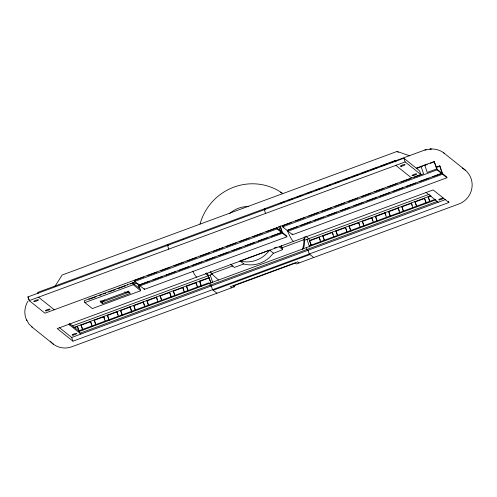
<?xml version="1.0" encoding="UTF-8"?>
<svg xmlns="http://www.w3.org/2000/svg" width="497" height="497" viewBox="0 0 497 497"><rect width="100%" height="100%" fill="white"/><g stroke="black" fill="none" stroke-linecap="round" stroke-linejoin="round"><path stroke-width="0.75" d="M304.189 237.504L303.636 244.462L302.549 249.612M304.878 236.653L304.313 245.002L303.543 248.68M280.221 225.843L282.489 233.255L286.912 236.796L144.441 289.353L140.024 285.812L139.7 284.887L149.193 281.383M27.987 301.114C24.415 306.823 23.645 314.551 26.888 320.565L26.329 319.409M55.024 286.247L62.15 275.003L397.115 151.43L409.733 155.828M104.364 299.964L102.954 301.25L101.077 301.176M128.555 291.037C127.915 292.453 125.915 292.944 124.735 291.907M281.37 245.661L282.731 249.606L273.101 253.451A27.956 27.279 -51.3 0 1 244.157 264.131L239.97 261.006L268.902 250.333M396.134 161.575L394.941 160.624L37.648 292.435L38.07 293.671M279.575 203.59L284.651 201.714M287.558 200.645L292.634 198.769M296.989 197.166L302.07 195.29M306.425 193.687L311.507 191.811M315.862 190.202L320.944 188.332M325.293 186.723L330.375 184.847M334.729 183.244L339.811 181.368M344.166 179.765L349.248 177.889M352.149 176.82L358.679 174.41M361.586 173.335L368.115 170.925M371.017 169.856L377.552 167.446M380.453 166.377L386.983 163.967M389.89 162.892L424.724 150.044L431.29 149.025L429.998 149.069M27.962 296.902L403.862 158.232L419.586 170.813L420.86 174.528L44.96 313.197L29.236 300.61L27.962 296.902L29.578 300.884M29.236 300.61L405.142 161.941L420.86 174.528M416.262 168.135L434.185 161.525L437.08 169.216M416.958 168.278L421.897 166.452M423.779 165.756L427.364 164.439M430.228 163.383L434.521 161.792M436.236 167.129L439.628 165.88L439.963 166.153L442.523 173.571M437.099 167.209L439.963 166.153M281.47 232.441L277.046 228.9L277.102 228.229L281.184 231.496L281.47 232.441L138.998 284.998L134.581 281.457L134.258 280.532L143.751 277.028M147.435 275.667L156.928 272.17M160.612 270.809L170.104 267.305M173.788 265.951L183.281 262.447M186.965 261.087L196.452 257.589M200.142 256.228L209.628 252.725M213.319 251.364L222.805 247.866M226.495 246.506L235.982 243.002M239.666 241.641L249.159 238.144M252.843 236.783L262.335 233.279M266.019 231.925L275.512 228.421M424.693 165.023L427.246 172.447L436.739 168.943L441.162 172.484L441.479 173.41L287.049 230.378L282.631 226.843L282.308 225.911L291.801 222.414M295.485 221.053L304.978 217.549M308.662 216.189L318.155 212.691M321.839 211.331L331.331 207.827M335.015 206.472L344.508 202.969M348.192 201.608L357.685 198.11M361.369 196.75L370.855 193.246M374.545 191.885L384.032 188.388M387.722 187.027L397.209 183.523M400.893 182.163L410.385 178.665M414.069 177.305L423.562 173.801L421.009 166.383L422.599 166.191M134.581 281.457L277.046 228.9L276.568 227.508M282.631 226.843L437.056 169.868L441.479 173.41M135.091 281.954L84.217 300.728L84.857 302.586L92.336 308.575L140.719 290.726L138.508 284.303M89.839 299.045L96.12 296.728M99.493 295.485L101.239 294.839L100.897 294.566M105.737 293.18L103.569 293.982L103.227 293.708M108.632 292.112L115.142 289.708M118.037 288.639L123.107 286.775L122.765 286.502M123.685 286.558L125.43 285.912L125.089 285.645M130.549 284.023L134.041 282.737M133.873 284.091L136.762 283.029M84.857 302.586L133.239 284.738L140.719 290.726M152.877 280.028L162.37 276.525M166.054 275.164L175.547 271.666M179.231 270.306L188.723 266.802M192.407 265.441L201.894 261.944M205.584 260.583L215.071 257.079M218.761 255.725L228.247 252.221M231.937 250.861L241.424 247.363M245.108 246.003L254.601 242.499M258.285 241.138L267.777 237.641M271.461 236.28L280.954 232.776L278.86 226.707M432.688 176.802L442.181 173.298L446.604 176.839L446.921 177.764L292.491 234.739L288.074 231.198L287.751 230.273L297.243 226.769M300.927 225.408L310.42 221.91M314.104 220.55L323.597 217.046M327.281 215.686L336.773 212.188M340.457 210.827L349.95 207.324M353.634 205.963L363.127 202.465M366.811 201.105L376.297 197.601M379.988 196.247L389.474 192.743M393.164 191.382L402.651 187.885M406.335 186.524L415.827 183.02M419.511 181.66L429.004 178.162M140.024 285.812L282.489 233.255L280.097 226.303M288.074 231.198L442.498 174.23L446.921 177.764M100.655 300.834L102.183 302.058L129.382 292.025M274.319 247.935L276.481 247.133M232.994 265.858L211.629 273.741L210.169 271.927M72.506 325.864L212.306 274.288L210.368 271.865M429.445 194.184L304.854 240.15L304.17 239.604L282.091 247.748L280.345 246.35M243.71 264L234.348 267.454L230.266 264.187M73.823 327.467L208.976 277.606L210.989 282.75M430.762 195.787L309.463 240.536L311.24 244.984M74.165 327.74L77.551 326.492L78.271 328.573M82.527 329.579L80.899 324.858L81.241 325.131L90.727 321.627L91.69 324.411M95.704 324.715L94.076 319.993L94.418 320.267L103.904 316.769L104.625 318.857M109.11 320.534L107.253 315.135L107.588 315.409L117.081 311.905L116.739 311.631L118.367 316.353M122.287 315.67L120.429 310.277L120.765 310.544L130.257 307.047L131.935 311.917M135.227 310.134L133.606 305.413L133.941 305.686L143.434 302.182L144.391 304.965M148.404 305.276L146.777 300.555L147.118 300.828L156.611 297.324L157.332 299.411M161.581 300.412L159.953 295.69L160.295 295.963L169.788 292.466L169.446 292.193L171.074 296.914M174.758 295.553L173.13 290.832L173.472 291.105L182.964 287.601L183.921 290.385M187.934 290.695L186.307 285.968L186.648 286.241L196.141 282.743L197.098 285.526M201.111 285.831L199.483 281.109L199.825 281.383L209.318 277.879M309.805 240.809L319.291 237.311L318.956 237.038L320.577 241.759M324.268 240.399L322.64 235.677L322.982 235.951L332.468 232.447L333.189 234.534M337.444 235.535L335.817 230.813L336.158 231.086L345.645 227.589L346.602 230.372M350.615 230.676L348.993 225.955L349.335 226.228L358.822 222.724L359.542 224.812M363.792 225.818L362.17 221.097L362.506 221.364L371.998 217.866L371.657 217.593L373.284 222.314M376.968 220.954L375.347 216.232L375.682 216.506L385.175 213.002L385.896 215.089M390.381 216.767L388.517 211.374L388.859 211.647L398.352 208.144L398.01 207.87L399.868 213.269M403.322 211.231L401.694 206.51L402.036 206.783L411.528 203.285L412.243 205.367M416.498 206.373L414.871 201.652L415.212 201.925L424.705 198.421L424.363 198.148L425.991 202.869M429.675 201.515L428.047 196.787L428.389 197.06L431.098 196.06M78.277 331.008L208.808 282.849L209.896 283.719M435.341 199.278L309.296 245.779L309.724 247.015M435.888 199.825L79.321 331.369L69.81 323.752M437.254 201.415L79.961 333.226L78.514 329.269M59.485 327.709L71.68 337.475L445.436 199.589M448.859 202.509L433.135 189.922L57.236 328.598L72.953 341.184L448.859 202.509L448.431 201.273M213.201 290.242L309.973 254.539M462.253 168.048A19.967 19.482 -51.3 0 1 472.063 186.841A19.967 19.482 -51.3 0 1 458.861 203.987L296.224 263.988L295.206 263.168L233.41 285.968L234.435 286.781L71.792 346.782A19.967 19.482 -51.3 0 1 50.657 341.675M424.873 150.019L426.153 149.709M430.141 149.063C435.297 148.591 440.634 150.156 444.573 153.548M239.97 261.006L240.411 261.136A27.956 27.279 -51.3 0 0 269.362 250.457L269.623 250.066L273.369 253.06M233.192 286.278L234.435 286.781M26.434 319.627L29.012 324.025L32.659 327.579M443.579 152.753L465.397 170.216M397.115 151.43L398.29 152.374M395.836 165.371L411.559 177.957M425.954 192.37L438.279 202.229M411.528 203.285L411.187 203.012L412.814 207.734M358.822 222.724L358.48 222.451L360.108 227.179M345.645 227.589L345.309 227.315L346.931 232.037M305.848 236.299L308.823 238.684L311.141 245.406M282.308 225.911L283.818 227.117M287.751 230.273L288.092 230.54M282.544 232.59L286.626 235.858L286.912 236.796M293.572 241.412L292.888 240.865A19.967 2.286 69.8 0 1 287.223 230.359M313.713 257.539L309.289 253.998L308.016 250.289L306.991 249.469L306.351 247.612M279.233 246.804L282.731 249.606M298.995 262.969L297.635 261.876L230.304 286.713L231.664 287.806M212.306 274.288L211.629 273.741L218.537 280.041M206.51 272.946L207.696 273.897L210.89 283.172M205.36 273.369L208.336 275.754M196.8 277.109L196.122 276.562A19.967 2.286 69.8 0 1 192.73 271.076M216.947 293.236L212.523 289.695L211.244 285.986L210.225 285.166L209.585 283.315M196.141 282.743L195.799 282.47L197.427 287.191M182.964 287.601L182.623 287.328L184.25 292.05M156.611 297.324L156.269 297.051L157.897 301.772M134.258 280.532L134.6 280.805M139.7 284.887L140.042 285.16M127.418 284.781L127.76 285.054M143.434 302.182L143.093 301.915L144.72 306.637M130.257 307.047L129.916 306.773L131.773 312.172M88.801 299.026L89.143 299.3M103.904 316.769L103.562 316.496L105.19 321.217M90.727 321.627L90.392 321.354L92.013 326.075M77.551 326.492L77.215 326.218L78.837 330.94M38.542 297.181L54.266 309.768M68.661 324.174L80.98 334.04M31.659 326.784L53.483 344.247M439.628 165.88L442.498 174.23M434.185 161.525L437.056 169.868M428.389 197.06L429.824 201.235M424.941 199.117L426.14 202.596M403.862 158.232L405.142 161.941M415.212 201.925L416.89 206.795M394.941 160.624L395.363 161.86M402.036 206.783L403.713 211.654M398.588 208.839L399.308 210.927M388.859 211.647L390.3 215.816M384.833 212.735L386.461 217.456M375.682 216.506L377.124 220.68M372.241 218.562L372.955 220.649M362.506 221.364L363.947 225.539M349.335 226.228L351.006 231.099M336.158 231.086L337.593 235.261M332.133 232.174L333.754 236.895M322.982 235.951L324.417 240.126M319.534 238.001L320.254 240.088M306.966 239.368L309.432 246.537M292.174 233.807L292.491 234.739M264.677 208.678L265.106 209.914M264.298 209.715L265.572 213.43M210.194 275.065L212.666 282.234M199.825 281.383L201.502 286.253M186.648 286.241L188.083 290.416M167.911 244.375L168.334 245.611M167.526 245.419L168.806 249.127M173.472 291.105L174.907 295.28M170.024 293.162L171.223 296.634M160.295 295.963L161.73 300.138M144.124 288.428L144.441 289.353M147.118 300.828L148.796 305.692M138.682 284.073L138.998 284.998M137.725 283.458L139.402 288.328L132.6 282.88L133.239 284.738M133.941 305.686L135.619 310.557M120.765 310.544L122.442 315.415M117.323 312.601L118.037 314.688M107.588 315.409L109.029 319.583M101.842 301.785L102.481 303.642L130.394 293.342L128.015 291.435L100.102 301.735L102.481 303.642L102.183 302.058M94.418 320.267L95.853 324.442M81.241 325.131L82.918 329.996M69.425 323.895L69.853 325.131M71.68 337.475L72.953 341.184M182.809 239.287A19.967 2.286 69.8 0 1 183.138 239.324M229.732 213.43A27.956 27.279 -51.3 0 1 248.488 206.51M280.451 192.184A53.912 52.614 -51.3 0 1 281.706 192.954M200.03 224.054A53.912 52.614 -51.3 0 1 282.793 193.519M439.715 199.862A2.497 0.466 -19 0 0 443.417 198.278A2.497 0.466 -19 0 0 440.044 198.912A2.497 0.466 -19 0 0 439.715 199.862M73.115 335.108A2.497 0.466 -19 0 0 76.818 333.518A2.497 0.466 -19 0 0 73.444 334.152A2.497 0.466 -19 0 0 73.115 335.108M412.995 175.59A2.497 0.466 -19 0 0 416.697 174.006A2.497 0.466 -19 0 0 413.324 174.64A2.497 0.466 -19 0 0 412.995 175.59M401.352 166.271A2.497 0.466 -19 0 0 405.055 164.687A2.497 0.466 -19 0 0 401.688 165.321A2.497 0.466 -19 0 0 401.352 166.271M46.395 310.83A2.497 0.466 -19 0 0 50.098 309.246A2.497 0.466 -19 0 0 46.73 309.88A2.497 0.466 -19 0 0 46.395 310.83M34.759 301.517A2.497 0.466 -19 0 0 38.455 299.927A2.497 0.466 -19 0 0 35.088 300.561A2.497 0.466 -19 0 0 34.759 301.517"/></g></svg>
